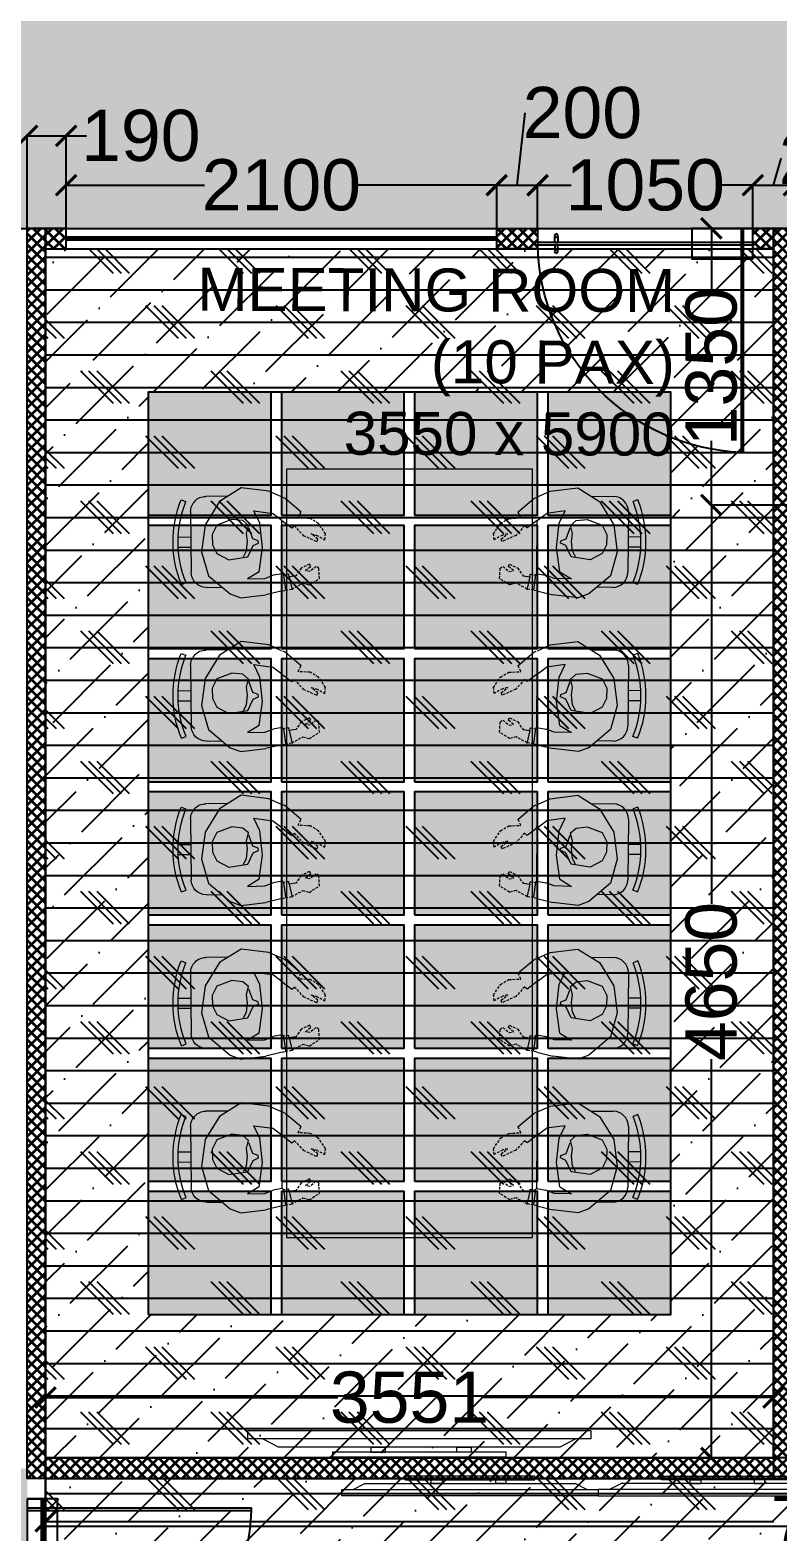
# Model space of a CAD drawing. Header units: millimetres. Extents: x 263321 to 4958806, y 33647 to 987811.
# Drawn here: x 2399825 to 2403474, y 460522 to 467851 of the extents above; entities that cross this region are included whole.
import ezdxf

# ---------------------------------------------------------------- set-up
doc = ezdxf.new("R2010")
doc.units = ezdxf.units.MM
doc.header["$PDMODE"] = 3
doc.linetypes.add('( Hidden )', pattern=[0.375, 0.25, -0.125])
for name, color, linetype, lineweight in [('A-DOOR-FULL', 40, 'Continuous', 18), ('A-FURN-HUMAN', 252, 'Continuous', 9), ('A-FURN-MODULAR-CHAIR', 5, 'Continuous', 5), ('A-FURN-MODULAR-TABLETOP', 250, 'Continuous', 13), ('A-FURN-TABLE-GROMMET', 7, 'Continuous', 9), ('A-GLASS PARTITION', 5, 'Continuous', 18), ('A-GYPSUM PARTITION', 250, 'Continuous', 35), ('TOA- AV', 7, 'Continuous', 9)]:
    doc.layers.add(name, color=color, linetype=linetype, lineweight=lineweight)
for name, color, linetype in [('CEILING TOA', 7, 'Continuous'), ('DOOR', 5, 'Continuous'), ('FLOORING TOA', 7, 'Continuous'), ('PARTITION DIM.', 250, 'Continuous'), ('PARTITION GYPSUM', 250, 'Continuous'), ('TEXT', 250, 'Continuous'), ('TOA-FC-MODULAR', 7, 'Continuous')]:
    doc.layers.add(name, color=color, linetype=linetype)
doc.styles.add('ARIAL', font='arial.ttf')
doc.styles.get("Standard").update_dxf_attribs({"font": 'arial.ttf'})
doc.styles.add('TEXT @ 150', font='arial.ttf', dxfattribs={"height": 225})
doc.dimstyles.new('DIM @ 150', dxfattribs={"dimtxt": 225, "dimasz": 100, "dimexe": 1, "dimexo": 0, "dimgap": 0.5, "dimtad": 0, "dimdec": 0, "dimzin": 0, "dimdsep": 46, "dimtxsty": 'TEXT @ 150', "dimblk": 'ARCHTICK', "dimcen": -2, "dimclrd": 8, "dimclre": 8, "dimclrt": 7, "dimadec": 0, "dimazin": 0, "dimtfac": 1, "dimtdec": 0, "dimtofl": 0, "dimtmove": 0, "dimatfit": 3, "dimldrblk": 'OPEN90', "dimfxl": 1, "dimtolj": 1, "dimtzin": 0, "dimlwd": -1, "dimlwe": -1, "dimarcsym": 0})
pattern_1 = [(0, (90021.14, 24146.98), (0, 158.75), []), (135, (90100.5, 24067.6), (-317.50014, -317.50014), [224.5065, -224.5065]), (135, (90140.2, 24067.6), (-317.50014, -317.50014), [224.5065, -224.5065]), (135, (90179.9, 24067.6), (-317.50014, -317.50014), [224.5065, -224.5065])]
pattern_2 = [(45, (13069.08, -8478.74), (84.189901, 308.696304), [396.875, -79.375, 0, -79.375])]
pattern_3 = [(45, (13069.08, -8478.743), (-26.94076836, 26.94076836), []), (135, (13069.08, -8478.743), (-26.94076836, -26.94076836), [])]

# ---------------------------------------------------------------- blocks, each defined once
blk = doc.blocks.new('Human Figure')
at = {"layer": 'A-FURN-HUMAN', "lineweight": 5}
for p, q in [((4611.71, 5776.63, 0), (4616.22, 5779.49)), ((4611.71, 5776.63, 0), (4616.22, 5779.49)), ((4616.22, 5779.49), (4621.49, 5780.21, 0)), ((4616.22, 5779.49), (4621.49, 5780.21, 0)), ((4621.49, 5780.21, 0), (4626.18, 5778.89, 0)), ((4621.49, 5780.21, 0), (4626.18, 5778.89, 0)), ((4626.18, 5778.89, 0), (4629.77, 5774.69, 0)), ((4626.18, 5778.89, 0), (4629.77, 5774.69, 0)), ((4609.08, 5772.43, 0), (4611.71, 5776.63, 0)), ((4609.08, 5772.43, 0), (4611.71, 5776.63, 0)), ((4609.78, 5766.99, 0), (4609.08, 5772.43, 0)), ((4609.78, 5766.99, 0), (4609.08, 5772.43, 0)), ((4629.77, 5774.69, 0), (4630.56, 5772.63, 0)), ((4629.77, 5774.69, 0), (4630.56, 5772.63, 0)), ((4630.56, 5772.63, 0), (4630.01, 5767.72, 0)), ((4630.56, 5772.63, 0), (4630.01, 5767.72, 0)), ((4616.02, 5768.83), (4613.59, 5769.99, 0)), ((4613.59, 5769.99, 0), (4614.12, 5766.32, 0)), ((4616.02, 5768.83), (4613.59, 5769.99, 0)), ((4613.59, 5769.99, 0), (4614.12, 5766.32, 0)), ((4626.86, 5771.32, 0), (4626.81, 5767.94)), ((4626.86, 5771.32, 0), (4626.81, 5767.94)), ((4610.91, 5764.54), (4609.78, 5766.99, 0)), ((4610.91, 5764.54), (4609.78, 5766.99, 0)), ((4615.48, 5764.54), (4614.12, 5766.32, 0)), ((4615.48, 5764.54), (4614.12, 5766.32, 0)), ((4620.77, 5768.32, 0), (4616.02, 5768.83)), ((4620.77, 5768.32, 0), (4616.02, 5768.83)), ((4625.5, 5769.01, 0), (4620.77, 5768.32, 0)), ((4625.5, 5769.01, 0), (4620.77, 5768.32, 0)), ((4625.89, 5764.54), (4626.19, 5766.32, 0)), ((4625.89, 5764.54), (4626.19, 5766.32, 0)), ((4626.81, 5767.94), (4626.19, 5766.32, 0)), ((4626.81, 5767.94), (4626.19, 5766.32, 0)), ((4629.26, 5764.54), (4630.01, 5767.72, 0)), ((4629.26, 5764.54), (4630.01, 5767.72, 0)), ((4613.88, 5760.76, 0), (4611.23, 5763.85, 0)), ((4613.88, 5760.76, 0), (4611.23, 5763.85, 0)), ((4615.48, 5764.54), (4616.97, 5762.59)), ((4615.48, 5764.54), (4616.97, 5762.59)), ((4626.5, 5763.17, 0), (4626.01, 5763.22, 0)), ((4626.5, 5763.17, 0), (4626.01, 5763.22, 0)), ((4626.32, 5761.85, 0), (4626.5, 5763.17, 0)), ((4626.32, 5761.85, 0), (4626.5, 5763.17, 0))]:
    blk.add_line(p, q, dxfattribs=at)
at = {"layer": 'A-FURN-HUMAN', "linetype": '( Hidden )', "lineweight": 5, "ltscale": 2}
for p, q in [((4611.23, 5763.85, 0), (4610.91, 5764.54, 0)), ((4611.23, 5763.85, 0), (4610.91, 5764.54, 0)), ((4626.01, 5763.22, 0), (4626.14, 5764.36, 0)), ((4626.01, 5763.22, 0), (4626.14, 5764.36, 0)), ((4629.12, 5763.93, 0), (4628.92, 5762.69, 0)), ((4629.12, 5763.93, 0), (4628.92, 5762.69, 0)), ((4629.26, 5764.54, 0), (4629.12, 5763.93, 0)), ((4629.26, 5764.54, 0), (4629.12, 5763.93, 0)), ((4615.02, 5761.34, 0), (4613.88, 5760.76, 0)), ((4615.02, 5761.34, 0), (4613.88, 5760.76, 0)), ((4615.16, 5758.98, 0), (4615.02, 5761.34, 0)), ((4615.16, 5758.98, 0), (4615.02, 5761.34, 0)), ((4616.97, 5762.59), (4616.53, 5762.09)), ((4616.97, 5762.59), (4616.53, 5762.09)), ((4616.53, 5762.09), (4618.44, 5760.37, 0)), ((4616.53, 5762.09), (4618.44, 5760.37, 0)), ((4618.44, 5760.37, 0), (4619.69, 5757.7, 0)), ((4618.44, 5760.37, 0), (4619.69, 5757.7, 0)), ((4624.06, 5759.18, 0), (4624.81, 5760.79, 0)), ((4624.06, 5759.18, 0), (4624.81, 5760.79, 0)), ((4624.81, 5760.79, 0), (4626.32, 5761.85, 0)), ((4624.81, 5760.79, 0), (4626.32, 5761.85, 0)), ((4628.92, 5762.69, 0), (4627.75, 5760.5, 0)), ((4628.92, 5762.69, 0), (4627.75, 5760.5, 0)), ((4627.75, 5760.5, 0), (4628.12, 5759.23, 0)), ((4627.75, 5760.5, 0), (4628.12, 5759.23, 0)), ((4616.12, 5757.36), (4615.16, 5758.98, 0)), ((4616.12, 5757.36), (4615.16, 5758.98, 0)), ((4619.17, 5757.51, 0), (4618.16, 5758.8, 0)), ((4618.16, 5758.8, 0), (4618.39, 5757.81, 0)), ((4619.17, 5757.51, 0), (4618.16, 5758.8, 0)), ((4618.16, 5758.8, 0), (4618.39, 5757.81, 0)), ((4618.39, 5757.81, 0), (4619.31, 5756.18, 0)), ((4618.39, 5757.81, 0), (4619.31, 5756.18, 0)), ((4619.69, 5757.7, 0), (4619.17, 5757.51, 0)), ((4619.69, 5757.7, 0), (4619.17, 5757.51, 0)), ((4624.51, 5758.96, 0), (4624.06, 5759.18, 0)), ((4624.51, 5758.96, 0), (4624.06, 5759.18, 0)), ((4624.5, 5757.93, 0), (4625.51, 5759.11, 0)), ((4624.5, 5757.93, 0), (4625.51, 5759.11, 0)), ((4624.87, 5757.37, 0), (4624.5, 5757.93, 0)), ((4624.87, 5757.37, 0), (4624.5, 5757.93, 0)), ((4625.32, 5759.95, 0), (4624.51, 5758.96, 0)), ((4625.32, 5759.95, 0), (4624.51, 5758.96, 0)), ((4625.51, 5759.11, 0), (4625.32, 5759.95, 0)), ((4625.51, 5759.11, 0), (4625.32, 5759.95, 0)), ((4628.12, 5759.23, 0), (4626.89, 5757.28, 0)), ((4628.12, 5759.23, 0), (4626.89, 5757.28, 0)), ((4618.19, 5756, 0), (4616.12, 5757.36)), ((4618.19, 5756, 0), (4616.12, 5757.36)), ((4619.31, 5756.18, 0), (4618.19, 5756, 0)), ((4619.31, 5756.18, 0), (4618.19, 5756, 0)), ((4626.89, 5757.28, 0), (4624.87, 5757.37, 0)), ((4626.89, 5757.28, 0), (4624.87, 5757.37, 0))]:
    blk.add_line(p, q, dxfattribs=at)
at = {"layer": 'A-FURN-HUMAN', "linetype": '( Hidden )', "lineweight": 5, "ltscale": 3}
for p, q in [((4625.9, 5764.39, 0), (4625.89, 5764.57, 0)), ((4625.9, 5764.39, 0), (4625.89, 5764.57, 0)), ((4626.14, 5764.36, 0), (4625.9, 5764.39, 0)), ((4626.14, 5764.36, 0), (4625.9, 5764.39, 0))]:
    blk.add_line(p, q, dxfattribs=at)
at = {"layer": 'A-FURN-HUMAN', "lineweight": 5, "elevation": 0}
for points in [[(4622.54, 5772.08), (4621.4, 5771.49), (4619.55, 5771.23), (4618.01, 5771.43), (4616.44, 5771.03), (4615.47, 5772.11), (4615.23, 5774.3), (4616.32, 5777.18), (4618.11, 5778.11), (4620.14, 5778.11), (4621.85, 5777.26), (4623.09, 5774.92), (4622.55, 5771.19), (4620.35, 5770.17), (4619.86, 5769.12), (4619.43, 5769.17), (4619.04, 5770.23), (4616.9, 5771)], [(4622.54, 5772.08), (4621.4, 5771.49), (4619.55, 5771.23), (4618.01, 5771.43), (4616.44, 5771.03), (4615.47, 5772.11), (4615.23, 5774.3), (4616.32, 5777.18), (4618.11, 5778.11), (4620.14, 5778.11), (4621.85, 5777.26), (4623.09, 5774.92), (4622.55, 5771.19), (4620.35, 5770.17), (4619.86, 5769.12), (4619.43, 5769.17), (4619.04, 5770.23), (4616.9, 5771)], [(4625.5, 5769.01), (4626.86, 5771.32)], [(4625.5, 5769.01), (4626.86, 5771.32)], [(4626.09, 5764.27), (4629.04, 5763.91)], [(4626.09, 5764.27), (4629.04, 5763.91)], [(4626.5, 5763.17), (4629.02, 5762.63)], [(4626.5, 5763.17), (4629.02, 5762.63)]]:
    blk.add_lwpolyline(points, dxfattribs=at)
at = {"layer": 'A-FURN-MODULAR-CHAIR', "color": 18, "lineweight": 15, "true_color": 0x000000}
for p, q in [((4613.64, 5782.3, 0), (4625.48, 5782.3, 0)), ((4610.68, 5774.98, 0), (4610.68, 5779.34, 0)), ((4628.44, 5779.34, 0), (4628.44, 5776.24, 0))]:
    blk.add_line(p, q, dxfattribs=at)
at = {"layer": 'A-FURN-MODULAR-CHAIR', "lineweight": 15}
for p, q in [((4613.64, 5782.3, 0), (4625.48, 5782.3, 0)), ((4610.68, 5774.98, 0), (4610.68, 5779.34, 0)), ((4628.44, 5779.34, 0), (4628.44, 5776.24, 0))]:
    blk.add_line(p, q, dxfattribs=at)
at = {"layer": 'A-FURN-MODULAR-CHAIR', "color": 18, "lineweight": 15, "true_color": 0x000000, "elevation": 0}
for points in [[(4611.29, 5784.13), (4611.67, 5783.22)], [(4618.58, 5784.79), (4618.58, 5782.3)], [(4620.56, 5784.79), (4620.56, 5782.3)], [(4627.86, 5784.22), (4627.49, 5783.3)]]:
    blk.add_lwpolyline(points, dxfattribs=at)
at = {"layer": 'A-FURN-MODULAR-CHAIR', "lineweight": 15, "elevation": 0}
for points in [[(4611.29, 5784.13), (4611.67, 5783.22)], [(4618.58, 5784.79), (4618.58, 5782.3)], [(4620.56, 5784.79), (4620.56, 5782.3)], [(4627.86, 5784.22), (4627.49, 5783.3)]]:
    blk.add_lwpolyline(points, dxfattribs=at)
at = {"layer": 'A-FURN-MODULAR-CHAIR', "color": 18, "lineweight": 15, "true_color": 0x000000, "elevation": 0}
blk.add_lwpolyline([(4625.89, 5764.57, -0.034638), (4625.48, 5764.54), (4615.48, 5764.54)], format="xyb", dxfattribs=at)
at = {"layer": 'A-FURN-MODULAR-CHAIR', "lineweight": 15, "elevation": 0}
blk.add_lwpolyline([(4625.89, 5764.57, -0.034638), (4625.48, 5764.54), (4615.48, 5764.54)], format="xyb", dxfattribs=at)
at = {"layer": 'A-FURN-MODULAR-CHAIR', "color": 18, "lineweight": 15, "true_color": 0x000000}
for centre, radius, start, end in [((4619.68, 5763.49, 0), 22.29, 68.458, 112.0994), ((4619.68, 5763.49, 0), 21.3, 68.4839, 112.0994), ((4613.64, 5779.34, 0), 2.96, 90.0001, 180.0001), ((4625.48, 5779.34, 0), 2.96, 0.0001, 90.0001)]:
    blk.add_arc(centre, radius, start, end, dxfattribs=at)
at = {"layer": 'A-FURN-MODULAR-CHAIR', "lineweight": 15}
for centre, radius, start, end in [((4619.68, 5763.49, 0), 22.29, 68.458, 112.0994), ((4619.68, 5763.49, 0), 21.3, 68.4839, 112.0994), ((4613.64, 5779.34, 0), 2.96, 90.0001, 180.0001), ((4625.48, 5779.34, 0), 2.96, 0.0001, 90.0001)]:
    blk.add_arc(centre, radius, start, end, dxfattribs=at)
blk = doc.blocks.new('_ArchTick')
at = {"color": 0, "linetype": 'ByBlock', "const_width": 0.15}
blk.add_lwpolyline([(-0.5, -0.5), (0.5, 0.5)], dxfattribs=at)
blk = doc.blocks.new('*D447')
at = {"layer": 'Defpoints', "color": 0, "transparency": 16777216}
for p in [(2399901.2, 460783.1), (2407751.6, 460783.1), (2407751.6, 460573.5)]:
    blk.add_point(p, dxfattribs=at)
at = {"layer": 'PARTITION DIM.', "color": 8, "transparency": 16777216}
for p, q in [((2399901.2, 460783.1), (2399901.2, 460572.5)), ((2407751.6, 460783.1), (2407751.6, 460572.5)), ((2399901.2, 460573.5), (2403454.1, 460573.5)), ((2407751.6, 460573.5), (2404198.7, 460573.5))]:
    blk.add_line(p, q, dxfattribs=at)
at = {"layer": 'PARTITION DIM.', "color": 8, "transparency": 16777216, "xscale": 100, "yscale": 100, "zscale": 100, "rotation": 180}
blk.add_blockref('_ArchTick', (2399901.2, 460573.5), dxfattribs=at)
at = {"layer": 'PARTITION DIM.', "color": 8, "transparency": 16777216, "xscale": 100, "yscale": 100, "zscale": 100}
blk.add_blockref('_ArchTick', (2407751.6, 460573.5), dxfattribs=at)
at = {"layer": 'PARTITION DIM.', "color": 7, "transparency": 16777216, "insert": (2403826.4, 460573.5), "char_height": 250, "attachment_point": 5}
blk.add_mtext('\\A1;7850', dxfattribs=at)
blk = doc.blocks.new('_Open90')
at = {"color": 0, "linetype": 'ByBlock'}
for p, q in [((0, 0), (-1, 0)), ((-0.5, 0.5), (0, 0)), ((0, 0), (-0.5, -0.5))]:
    blk.add_line(p, q, dxfattribs=at)
blk = doc.blocks.new('*D469')
at = {"layer": 'Defpoints', "color": 0, "transparency": 16777216}
for p in [(2400001.2, 467335.1), (2399811.1, 466883.1), (2400001.2, 466883.1)]:
    blk.add_point(p, dxfattribs=at)
at = {"layer": 'PARTITION DIM.', "color": 8, "transparency": 16777216}
for p, q in [((2399811.1, 466883.1), (2399811.1, 467336.1)), ((2399811.1, 467335.1), (2400001.2, 467335.1)), ((2400001.2, 466883.1), (2400001.2, 467336.1)), ((2400001.2, 467335.1), (2400101.2, 467335.1))]:
    blk.add_line(p, q, dxfattribs=at)
at = {"layer": 'PARTITION DIM.', "color": 8, "transparency": 16777216, "xscale": 100, "yscale": 100, "zscale": 100, "rotation": 180}
blk.add_blockref('_ArchTick', (2399811.1, 467335.1), dxfattribs=at)
at = {"layer": 'PARTITION DIM.', "color": 8, "transparency": 16777216, "xscale": 100, "yscale": 100, "zscale": 100}
blk.add_blockref('_ArchTick', (2400001.2, 467335.1), dxfattribs=at)
at = {"layer": 'PARTITION DIM.', "color": 7, "transparency": 16777216, "insert": (2400365.7, 467335.1), "char_height": 250, "attachment_point": 5}
blk.add_mtext('\\A1;190', dxfattribs=at)
blk = doc.blocks.new('*D470')
at = {"layer": 'Defpoints', "color": 0, "transparency": 16777216}
for p in [(2402101.7, 467093.8), (2400001.2, 466883.1), (2402101.7, 466883.1)]:
    blk.add_point(p, dxfattribs=at)
at = {"layer": 'PARTITION DIM.', "color": 8, "transparency": 16777216}
for p, q in [((2400001.2, 466883.1), (2400001.2, 467094.8)), ((2400001.2, 467093.8), (2400675.9, 467093.8)), ((2402101.7, 467093.8), (2401426.9, 467093.8)), ((2402101.7, 466883.1), (2402101.7, 467094.8))]:
    blk.add_line(p, q, dxfattribs=at)
at = {"layer": 'PARTITION DIM.', "color": 8, "transparency": 16777216, "xscale": 100, "yscale": 100, "zscale": 100, "rotation": 180}
blk.add_blockref('_ArchTick', (2400001.2, 467093.8), dxfattribs=at)
at = {"layer": 'PARTITION DIM.', "color": 8, "transparency": 16777216, "xscale": 100, "yscale": 100, "zscale": 100}
blk.add_blockref('_ArchTick', (2402101.7, 467093.8), dxfattribs=at)
at = {"layer": 'PARTITION DIM.', "color": 7, "transparency": 16777216, "insert": (2401051.4, 467093.8), "char_height": 250, "attachment_point": 5}
blk.add_mtext('\\A1;2100', dxfattribs=at)
blk = doc.blocks.new('*D471')
at = {"layer": 'Defpoints', "color": 0, "transparency": 16777216}
for p in [(2402301.7, 467093.8), (2402101.7, 466883.1), (2402301.7, 466883.1)]:
    blk.add_point(p, dxfattribs=at)
at = {"layer": 'PARTITION DIM.', "color": 8, "transparency": 16777216}
for p, q in [((2402201.7, 467093.8), (2402240.5, 467446.5)), ((2402240.5, 467446.5), (2402241.5, 467446.5)), ((2402101.7, 466883.1), (2402101.7, 467094.8)), ((2402101.7, 467093.8), (2402301.7, 467093.8)), ((2402301.7, 466883.1), (2402301.7, 467094.8))]:
    blk.add_line(p, q, dxfattribs=at)
at = {"layer": 'PARTITION DIM.', "color": 8, "transparency": 16777216, "xscale": 100, "yscale": 100, "zscale": 100, "rotation": 180}
blk.add_blockref('_ArchTick', (2402101.7, 467093.8), dxfattribs=at)
at = {"layer": 'PARTITION DIM.', "color": 8, "transparency": 16777216, "xscale": 100, "yscale": 100, "zscale": 100}
blk.add_blockref('_ArchTick', (2402301.7, 467093.8), dxfattribs=at)
at = {"layer": 'PARTITION DIM.', "color": 7, "transparency": 16777216, "insert": (2402519.9, 467446.5), "char_height": 250, "attachment_point": 5}
blk.add_mtext('\\A1;200', dxfattribs=at)
blk = doc.blocks.new('*D472')
at = {"layer": 'Defpoints', "color": 0, "transparency": 16777216}
for p in [(2403351.7, 467093.8), (2402301.7, 466883.1), (2403351.7, 466883.1)]:
    blk.add_point(p, dxfattribs=at)
at = {"layer": 'PARTITION DIM.', "color": 8, "transparency": 16777216}
for p, q in [((2402301.7, 466883.1), (2402301.7, 467094.8)), ((2402301.7, 467093.8), (2402465.1, 467093.8)), ((2403351.7, 467093.8), (2403188.3, 467093.8)), ((2403351.7, 466883.1), (2403351.7, 467094.8))]:
    blk.add_line(p, q, dxfattribs=at)
at = {"layer": 'PARTITION DIM.', "color": 8, "transparency": 16777216, "xscale": 100, "yscale": 100, "zscale": 100, "rotation": 180}
blk.add_blockref('_ArchTick', (2402301.7, 467093.8), dxfattribs=at)
at = {"layer": 'PARTITION DIM.', "color": 8, "transparency": 16777216, "xscale": 100, "yscale": 100, "zscale": 100}
blk.add_blockref('_ArchTick', (2403351.7, 467093.8), dxfattribs=at)
at = {"layer": 'PARTITION DIM.', "color": 7, "transparency": 16777216, "insert": (2402826.7, 467093.8), "char_height": 250, "attachment_point": 5}
blk.add_mtext('\\A1;1050', dxfattribs=at)
blk = doc.blocks.new('*D473')
at = {"layer": 'Defpoints', "color": 0, "transparency": 16777216}
for p in [(2403551.7, 467093.8), (2403351.7, 466883.1), (2403551.7, 466883.1)]:
    blk.add_point(p, dxfattribs=at)
at = {"layer": 'PARTITION DIM.', "color": 8, "transparency": 16777216}
for p, q in [((2403451.7, 467093.8), (2403490.5, 467223.2)), ((2403490.5, 467223.2), (2403491.5, 467223.2)), ((2403351.7, 466883.1), (2403351.7, 467094.8)), ((2403351.7, 467093.8), (2403551.7, 467093.8)), ((2403551.7, 466883.1), (2403551.7, 467094.8))]:
    blk.add_line(p, q, dxfattribs=at)
at = {"layer": 'PARTITION DIM.', "color": 8, "transparency": 16777216, "xscale": 100, "yscale": 100, "zscale": 100, "rotation": 180}
blk.add_blockref('_ArchTick', (2403351.7, 467093.8), dxfattribs=at)
at = {"layer": 'PARTITION DIM.', "color": 8, "transparency": 16777216, "xscale": 100, "yscale": 100, "zscale": 100}
blk.add_blockref('_ArchTick', (2403551.7, 467093.8), dxfattribs=at)
at = {"layer": 'PARTITION DIM.', "color": 7, "transparency": 16777216, "insert": (2403769.9, 467223.2), "char_height": 250, "attachment_point": 5}
blk.add_mtext('\\A1;200', dxfattribs=at)
blk = doc.blocks.new('*D474')
at = {"layer": 'Defpoints', "color": 0, "transparency": 16777216}
for p in [(2403551.7, 466883.1), (2403149.2, 465533.1), (2403651.7, 465533.1)]:
    blk.add_point(p, dxfattribs=at)
at = {"layer": 'PARTITION DIM.', "color": 8, "transparency": 16777216}
for p, q in [((2403551.7, 466883.1), (2403148.2, 466883.1)), ((2403149.2, 466883.1), (2403149.2, 466569.7)), ((2403149.2, 465533.1), (2403149.2, 465846.5)), ((2403651.7, 465533.1), (2403148.2, 465533.1))]:
    blk.add_line(p, q, dxfattribs=at)
at = {"layer": 'PARTITION DIM.', "color": 8, "transparency": 16777216, "xscale": 100, "yscale": 100, "zscale": 100}
for p, rotation in [((2403149.2, 466883.1), 90), ((2403149.2, 465533.1), 270)]:
    blk.add_blockref('_ArchTick', p, dxfattribs=dict(at, rotation=rotation))
at = {"layer": 'PARTITION DIM.', "color": 7, "transparency": 16777216, "insert": (2403149.2, 466208.1), "char_height": 250, "attachment_point": 5, "rotation": 90}
blk.add_mtext('\\A1;1350', dxfattribs=at)
blk = doc.blocks.new('*D475')
at = {"layer": 'Defpoints', "color": 0, "transparency": 16777216}
for p in [(2403451.7, 461178.1), (2399901.1, 460883.1), (2403451.7, 460883.1)]:
    blk.add_point(p, dxfattribs=at)
at = {"layer": 'PARTITION DIM.', "color": 8, "transparency": 16777216}
for p, q in [((2399901.1, 460883.1), (2399901.1, 461179.1)), ((2399901.1, 461178.1), (2401326.8, 461178.1)), ((2403451.7, 461178.1), (2402026, 461178.1)), ((2403451.7, 460883.1), (2403451.7, 461179.1))]:
    blk.add_line(p, q, dxfattribs=at)
at = {"layer": 'PARTITION DIM.', "color": 8, "transparency": 16777216, "xscale": 100, "yscale": 100, "zscale": 100, "rotation": 180}
blk.add_blockref('_ArchTick', (2399901.1, 461178.1), dxfattribs=at)
at = {"layer": 'PARTITION DIM.', "color": 8, "transparency": 16777216, "xscale": 100, "yscale": 100, "zscale": 100}
blk.add_blockref('_ArchTick', (2403451.7, 461178.1), dxfattribs=at)
at = {"layer": 'PARTITION DIM.', "color": 7, "transparency": 16777216, "insert": (2401676.4, 461178.1), "char_height": 250, "attachment_point": 5}
blk.add_mtext('\\A1;3551', dxfattribs=at)
blk = doc.blocks.new('*D476')
at = {"layer": 'Defpoints', "color": 0, "transparency": 16777216}
for p in [(2403451.7, 465533.1), (2403149.2, 460883.1), (2403451.7, 460883.1)]:
    blk.add_point(p, dxfattribs=at)
at = {"layer": 'PARTITION DIM.', "color": 8, "transparency": 16777216}
for p, q in [((2403451.7, 465533.1), (2403148.2, 465533.1)), ((2403149.2, 465533.1), (2403149.2, 463586.5)), ((2403149.2, 460883.1), (2403149.2, 462829.7)), ((2403451.7, 460883.1), (2403148.2, 460883.1))]:
    blk.add_line(p, q, dxfattribs=at)
at = {"layer": 'PARTITION DIM.', "color": 8, "transparency": 16777216, "xscale": 100, "yscale": 100, "zscale": 100}
for p, rotation in [((2403149.2, 465533.1), 90), ((2403149.2, 460883.1), 270)]:
    blk.add_blockref('_ArchTick', p, dxfattribs=dict(at, rotation=rotation))
at = {"layer": 'PARTITION DIM.', "color": 7, "transparency": 16777216, "insert": (2403149.2, 463208.1), "char_height": 250, "attachment_point": 5, "rotation": 90}
blk.add_mtext('\\A1;4650', dxfattribs=at)
blk = doc.blocks.new('door-3f-01')
at = {"layer": 'A-GLASS PARTITION', "color": 5}
blk.add_line((-36, 0), (-36, 4), dxfattribs=at)
at = {"layer": 'DOOR', "elevation": 0}
blk.add_lwpolyline([(-1.95, 37.5), (-1.55, 37.5), (-1.55, 0), (-1.95, 0)], close=True, dxfattribs=at)
at = {"layer": 'DOOR', "color": 252, "true_color": 0x939598}
blk.add_lwpolyline([(0, 0), (-10.2, 0), (-10.2, 5.08), (0, 5.08), (0, 0)], dxfattribs=at)
at = {"layer": 'DOOR'}
blk.add_lwpolyline([(-36, 2.34), (-36, 2.74), (0, 2.74), (0, 2.34)], close=True, dxfattribs=at)
for points in [[(-32.64, 3.74), (-32.64, 2.74), (-33.14, 2.74), (-33.14, 3.74)], [(-32.64, 1.34), (-32.64, 2.34), (-33.14, 2.34), (-33.14, 1.34)]]:
    blk.add_lwpolyline(points, dxfattribs=at)
for centre in [(-32.89, 3.86), (-32.89, 1.22)]:
    blk.add_circle(centre, 0.278, dxfattribs=at)
at = {"layer": 'DOOR', "color": 252, "true_color": 0x939598}
blk.add_arc((-0.52, 2.04, 0), 35.48, 92.2973, 178.8766, dxfattribs=at)
blk = doc.blocks.new('A$C60412B90')
at = {"layer": 'TOA- AV', "color": 6}
for p, q in [((-37.2, 55.5), (29.9, 91)), ((1280.2, 55.5), (1213.1, 91)), ((-100, 55.5), (1343, 55.5))]:
    blk.add_line(p, q, dxfattribs=at)
at = {"layer": 'TOA- AV', "color": 30, "true_color": 0xf8991e}
blk.add_line((256.5, 111), (986.5, 111), dxfattribs=at)
for points in [[(986.5, 111), (986.5, 131), (256.5, 131), (256.5, 111)], [(403.4, 91), (464.2, 91)], [(825.1, 91), (764.2, 91)]]:
    blk.add_lwpolyline(points, dxfattribs=at)
at = {"layer": 'TOA- AV', "color": 6}
for points in [[(29.9, 91), (1213.1, 91)], [(1343, 55.5), (1343, 20), (-100, 20), (-100, 55.5)]]:
    blk.add_lwpolyline(points, dxfattribs=at)
at = {"layer": 'TOA- AV', "color": 30, "true_color": 0xf8991e}
for points in [[(403.4, 111), (464.2, 111), (464.2, 91), (403.4, 91)], [(825.1, 111), (764.2, 111), (764.2, 91), (825.1, 91)]]:
    blk.add_lwpolyline(points, close=True, dxfattribs=at)

msp = doc.modelspace()

# ---------------------------------------------------------------- hatches: boundary and pattern name
at = {"layer": 'A-GYPSUM PARTITION', "true_color": 0x636466}
h = msp.add_hatch(dxfattribs=at)
h.set_pattern_fill('ANSI37', color=251, scale=12)
h.set_pattern_definition(pattern_3)
h.paths.add_polyline_path([(2399811.1, 466883.1), (2399901.1, 466883.1), (2399901.1, 460783.1), (2399811.1, 460783.1)])
h = msp.add_hatch(dxfattribs=at)
h.set_pattern_fill('ANSI37', color=251, scale=12)
h.set_pattern_definition(pattern_3)
h.paths.add_polyline_path([(2403451.7, 460883.1), (2403451.7, 460783.1), (2399901.1, 460783.1), (2399901.1, 460883.1)])
edge = h.paths.add_edge_path()
edge.add_line((2403551.7, 466883.1), (2403551.7, 460883.1))
edge.add_line((2403551.7, 460883.1), (2403451.7, 460883.1))
edge.add_line((2403451.7, 460883.1), (2403451.7, 466883.1))
h = msp.add_hatch(dxfattribs=at)
h.set_pattern_fill('ANSI37', color=251, scale=12)
h.set_pattern_definition(pattern_3)
h.paths.add_polyline_path([(2399901.2, 466783.1), (2400001.2, 466783.1), (2400001.2, 466883.1), (2399901.2, 466883.1)])
h.paths.add_polyline_path([(2403451.7, 466883.1), (2403451.7, 466783.1), (2403351.7, 466783.1), (2403351.7, 466883.1)])
h = msp.add_hatch(dxfattribs=at)
h.set_pattern_fill('ANSI37', color=251, scale=12)
h.set_pattern_definition(pattern_3)
h.paths.add_polyline_path([(2402301.7, 466883.1), (2402301.7, 466783.1), (2402101.7, 466783.1), (2402101.7, 466883.1)])
h = msp.add_hatch(dxfattribs=at)
h.set_pattern_fill('ANSI37', color=251, scale=12)
h.set_pattern_definition(pattern_3)
h.paths.add_polyline_path([(2403451.7, 460883.1), (2403451.7, 460783.1), (2406751.6, 460783.1), (2406751.6, 460883.1)])
at = {"layer": 'CEILING TOA', "true_color": 0x939598}
h = msp.add_hatch(dxfattribs=at)
h.set_pattern_fill('ANSI36', color=252, scale=50)
h.set_pattern_definition(pattern_2)
h.paths.add_polyline_path([(2400401.2, 461583.1), (2402951.2, 461583.1), (2402951.2, 466083.1), (2400401.2, 466083.1)], flags=16)
h.paths.add_polyline_path([(2399901.2, 466783.1), (2403451.7, 466783.1), (2403451.7, 460883.1), (2399901.2, 460883.1)])
h = msp.add_hatch(dxfattribs=at)
h.set_pattern_fill('DOTS', color=252, scale=20)
h.set_pattern_definition([(0, (13069.078, -8478.743), (15.875, 31.75), [0, -31.75])])
h.paths.add_polyline_path([(2402351.2, 461583.1), (2402951.2, 461583.1), (2402951.2, 462183.1), (2402351.2, 462183.1)])
h.paths.add_polyline_path([(2401701.2, 461583.1), (2402301.2, 461583.1), (2402301.2, 462183.1), (2401701.2, 462183.1)])
h.paths.add_polyline_path([(2400401.2, 461583.1), (2401001.2, 461583.1), (2401001.2, 462183.1), (2400401.2, 462183.1)])
h.paths.add_polyline_path([(2401051.2, 461583.1), (2401651.2, 461583.1), (2401651.2, 462183.1), (2401051.2, 462183.1)])
h.paths.add_polyline_path([(2402351.2, 462233.1), (2402951.2, 462233.1), (2402951.2, 462833.1), (2402351.2, 462833.1)])
h.paths.add_polyline_path([(2401701.2, 462233.1), (2402301.2, 462233.1), (2402301.2, 462833.1), (2401701.2, 462833.1)])
h.paths.add_polyline_path([(2400401.2, 462233.1), (2401001.2, 462233.1), (2401001.2, 462833.1), (2400401.2, 462833.1)])
h.paths.add_polyline_path([(2401051.2, 462233.1), (2401651.2, 462233.1), (2401651.2, 462833.1), (2401051.2, 462833.1)])
h.paths.add_polyline_path([(2402351.2, 462883.1), (2402951.2, 462883.1), (2402951.2, 463483.1), (2402351.2, 463483.1)])
h.paths.add_polyline_path([(2401701.2, 462883.1), (2402301.2, 462883.1), (2402301.2, 463483.1), (2401701.2, 463483.1)])
h.paths.add_polyline_path([(2400401.2, 462883.1), (2401001.2, 462883.1), (2401001.2, 463483.1), (2400401.2, 463483.1)])
h.paths.add_polyline_path([(2401051.2, 462883.1), (2401651.2, 462883.1), (2401651.2, 463483.1), (2401051.2, 463483.1)])
h.paths.add_polyline_path([(2402351.2, 463533.1), (2402951.2, 463533.1), (2402951.2, 464133.1), (2402351.2, 464133.1)])
h.paths.add_polyline_path([(2402351.2, 464183.1), (2402951.2, 464183.1), (2402951.2, 464783.1), (2402351.2, 464783.1)])
h.paths.add_polyline_path([(2402351.2, 464833.1), (2402951.2, 464833.1), (2402951.2, 465433.1), (2402351.2, 465433.1)])
h.paths.add_polyline_path([(2402351.2, 465483.1), (2402951.2, 465483.1), (2402951.2, 466083.1), (2402351.2, 466083.1)])
h.paths.add_polyline_path([(2401701.2, 463533.1), (2402301.2, 463533.1), (2402301.2, 464133.1), (2401701.2, 464133.1)])
h.paths.add_polyline_path([(2400401.2, 463533.1), (2401001.2, 463533.1), (2401001.2, 464133.1), (2400401.2, 464133.1)])
h.paths.add_polyline_path([(2401051.2, 463533.1), (2401651.2, 463533.1), (2401651.2, 464133.1), (2401051.2, 464133.1)])
h.paths.add_polyline_path([(2401701.2, 464183.1), (2402301.2, 464183.1), (2402301.2, 464783.1), (2401701.2, 464783.1)])
h.paths.add_polyline_path([(2401701.2, 464833.1), (2402301.2, 464833.1), (2402301.2, 465433.1), (2401701.2, 465433.1)])
h.paths.add_polyline_path([(2401701.2, 465483.1), (2402301.2, 465483.1), (2402301.2, 466083.1), (2401701.2, 466083.1)])
h.paths.add_polyline_path([(2400401.2, 464183.1), (2401001.2, 464183.1), (2401001.2, 464783.1), (2400401.2, 464783.1)])
h.paths.add_polyline_path([(2401051.2, 464183.1), (2401651.2, 464183.1), (2401651.2, 464783.1), (2401051.2, 464783.1)])
h.paths.add_polyline_path([(2400401.2, 464833.1), (2401001.2, 464833.1), (2401001.2, 465433.1), (2400401.2, 465433.1)])
h.paths.add_polyline_path([(2401051.2, 464833.1), (2401651.2, 464833.1), (2401651.2, 465433.1), (2401051.2, 465433.1)])
h.paths.add_polyline_path([(2400401.2, 465483.1), (2401001.2, 465483.1), (2401001.2, 466083.1), (2400401.2, 466083.1)])
h.paths.add_polyline_path([(2401051.2, 465483.1), (2401651.2, 465483.1), (2401651.2, 466083.1), (2401051.2, 466083.1)])
h = msp.add_hatch(dxfattribs=at)
h.set_pattern_fill('ANSI36', color=252, scale=50)
h.set_pattern_definition(pattern_2)
h.paths.add_polyline_path([(2406751.6, 460127.1), (2400751.2, 460127.1), (2400751.2, 455927.1), (2406751.6, 455927.1)], flags=16)
h.paths.add_polyline_path([(2399901.2, 455327.8), (2407751.6, 454601.5), (2407751, 460783.1), (2399901.2, 460783.1)])
at = {"layer": 'FLOORING TOA', "true_color": 0xc7c8ca}
h = msp.add_hatch(dxfattribs=at)
h.set_pattern_fill('EARTH', color=9, scale=120)
edge = h.paths.add_edge_path()
edge.add_line((2399150.3, 470683.1), (2406751.6, 470683.1))
edge.add_line((2406751.6, 470683.1), (2406751.6, 489283.1))
edge.add_line((2406751.6, 489283.1), (2406777, 491421.9))
edge.add_line((2406777, 491421.9), (2410711.6, 491383.1))
edge.add_line((2410711.6, 491383.1), (2410711.6, 490662.8))
edge.add_line((2410711.6, 490662.8), (2412251.6, 490662.8))
edge.add_line((2412251.6, 490662.8), (2412251.6, 491383.1))
edge.add_line((2412251.6, 491383.1), (2413501.6, 491383.1))
edge.add_line((2413501.6, 491383.1), (2413501.6, 490641.9))
edge.add_line((2413501.6, 490641.9), (2414541.6, 490641.9))
edge.add_line((2414541.6, 490641.9), (2414541.6, 491383.1))
edge.add_line((2414541.6, 491383.1), (2419059.8, 491383.1))
edge.add_line((2419059.8, 491383.1), (2419290.9, 492883.1))
edge.add_line((2419290.9, 492883.1), (2413191.6, 492883.1))
edge.add_line((2413191.6, 492883.1), (2413191.6, 495458.2))
edge.add_line((2413191.6, 495458.2), (2416206.2, 495458.2))
edge.add_line((2416206.2, 495458.2), (2416206.2, 496558.2))
edge.add_line((2416206.2, 496558.2), (2413191.6, 496558.2))
edge.add_line((2413191.6, 496558.2), (2413191.6, 498963.1))
edge.add_line((2413191.6, 498963.1), (2411651.6, 498963.1))
edge.add_line((2411651.6, 498963.1), (2411651.6, 492883.1))
edge.add_line((2411651.6, 492883.1), (2404451.6, 492883.1))
edge.add_line((2404451.6, 492883.1), (2404452.6, 502283.1))
edge.add_line((2404452.6, 502283.1), (2402951.6, 502283.1))
edge.add_line((2402951.6, 502283.1), (2402951.4, 497183.5))
edge.add_line((2402951.4, 497183.5), (2402951.6, 497133.1))
edge.add_line((2402951.6, 497133.1), (2399951.6, 497133.1))
edge.add_line((2399951.6, 497133.1), (2399951.6, 505326.9))
edge.add_arc((2397396.4, -38564.5), 543897.4, 89.730828, 95.307778)
edge.add_line((2347082.8, 503000.8), (2347082.9, 472483.1))
edge.add_line((2347082.9, 472483.1), (2343851.6, 472483.1))
edge.add_line((2343851.6, 472483.1), (2343851.6, 458383.2))
edge.add_line((2343851.6, 458383.2), (2354252.4, 458383.2))
edge.add_line((2354252.4, 458383.2), (2354252.7, 455753.4))
edge.add_arc((2374151.3, 141679.3), 314703.8, 88.069715, 93.625218, ccw=False)
edge.add_line((2384751.6, 456204.5), (2384751.6, 459200.3))
edge.add_line((2384751.6, 459200.3), (2394751.8, 459200.3))
edge.add_line((2394751.8, 459200.3), (2394749.6, 457484.3))
edge.add_line((2394749.6, 457484.3), (2395751.6, 457483.1))
edge.add_line((2395751.6, 457483.1), (2395751.6, 458383.1))
edge.add_line((2395751.6, 458383.1), (2396651.6, 458383.1))
edge.add_line((2396651.6, 458383.1), (2396651.6, 459197.4))
edge.add_line((2396651.6, 459197.4), (2399811.2, 459198))
edge.add_line((2399811.2, 459198), (2399811.2, 460833.1))
edge.add_line((2399811.2, 460833.1), (2398551.6, 460833.1))
edge.add_line((2398551.6, 460833.1), (2398551.6, 466883.1))
edge.add_line((2398551.6, 466883.1), (2403551.7, 466883.1))
edge.add_line((2403551.7, 466883.1), (2403551.7, 465533.1))
edge.add_line((2403551.7, 465533.1), (2407851.7, 465533.1))
edge.add_line((2407851.7, 465533.1), (2407851.7, 460783.1))
edge.add_line((2407851.7, 460783.1), (2409491.6, 460783.1))
edge.add_line((2409491.6, 460783.1), (2409496.3, 466883.1))
edge.add_line((2409496.3, 466883.1), (2415285.8, 466883.1))
edge.add_line((2415285.8, 466883.1), (2415516.9, 468383.1))
edge.add_line((2415516.9, 468383.1), (2399151.6, 468383.1))
edge.add_arc((2399151.6, 468983.1), 600, 180.00022, 269.99765, ccw=False)
edge.add_line((2398551.6, 468983.1), (2398551.6, 470083.1))
edge.add_arc((2399151.6, 470083.1), 600, 90.12503, 179.99987, ccw=False)
edge = h.paths.add_edge_path(flags=16)
edge.add_line((2350804.3, 495933.1), (2349254.3, 495933.1))
edge.add_arc((2349254.3, 495533.1), 400, 90.00028, 179.78887)
edge.add_line((2348854.3, 495534.5), (2348854.3, 492844.4))
edge.add_line((2348854.3, 492844.4), (2350804.3, 492844.4))
edge.add_line((2350804.3, 492844.4), (2350804.3, 495933.1))
h.paths.add_polyline_path([(2380451.6, 495933.1), (2394411.6, 495933.1), (2394411.6, 489283.1), (2388129.7, 489289.9), (2388129.7, 487283.1), (2379984.7, 487283), (2379984.7, 489283.1), (2380551.6, 489283.1)], flags=16)
edge = h.paths.add_edge_path(flags=16)
edge.add_line((2404951.6, 487283.1), (2348951.6, 487283.1))
edge.add_arc((2348951.6, 486983.1), 300, 90, 179.99701)
edge.add_line((2348651.6, 486983.1), (2348650.9, 472483.1))
edge.add_line((2348650.9, 472483.1), (2404951.6, 472483.1))
edge.add_line((2404951.6, 472483.1), (2404951.6, 487283.1))
h.paths.add_polyline_path([(2396751.6, 460833.1), (2396751.6, 464283.1)], flags=16)
at = {"layer": 'FLOORING TOA'}
h = msp.add_hatch(dxfattribs=at)
h.set_pattern_fill('CORK', color=181, scale=50)
h.set_pattern_definition(pattern_1)
h.paths.add_polyline_path([(2399901.2, 466783.1), (2403451.7, 466783.1), (2403451.7, 460883.1), (2399901.2, 460883.1)])
at = {"layer": 'FLOORING TOA', "true_color": 0xf1eb1f}
h = msp.add_hatch(dxfattribs=at)
h.set_pattern_fill('CORK', color=2, scale=50)
h.set_pattern_definition(pattern_1)
h.paths.add_polyline_path([(2399901.2, 460783.1), (2407751.6, 460783.1), (2407751.6, 454584.2), (2399901.2, 455327.8)])

# ---------------------------------------------------------------- linework, layer by layer
at = {"layer": 'A-FURN-TABLE-GROMMET', "elevation": 0}
msp.add_lwpolyline([(2401076.4, 461958.1), (2402276.4, 461958.1), (2402276.4, 465708.1), (2401076.4, 465708.1)], close=True, dxfattribs=at)
at = {"layer": 'A-GLASS PARTITION', "linetype": 'ByBlock', "ltscale": 5}
for p, q in [((2402101.7, 466883.1), (2400001.2, 466883)), ((2402101.7, 466783.1), (2400001.2, 466783))]:
    msp.add_line(p, q, dxfattribs=at)
at = {"layer": 'A-GLASS PARTITION', "linetype": 'ByBlock', "ltscale": 5, "const_width": 25, "elevation": 0}
msp.add_lwpolyline([(2402101.7, 466833.4), (2400001.2, 466833.4)], dxfattribs=at)
at = {"layer": 'CEILING TOA', "elevation": 0}
for points in [[(2399901.2, 466783.1), (2403451.7, 466783.1), (2403451.7, 460883.1), (2399901.2, 460883.1)], [(2399901.2, 466783.1), (2403451.7, 466783.1), (2403451.7, 460883.1), (2399901.2, 460883.1)], [(2400401.2, 465483.1), (2401001.2, 465483.1), (2401001.2, 466083.1), (2400401.2, 466083.1)], [(2400401.2, 461583.1), (2402951.2, 461583.1), (2402951.2, 466083.1), (2400401.2, 466083.1)], [(2401051.2, 465483.1), (2401651.2, 465483.1), (2401651.2, 466083.1), (2401051.2, 466083.1)], [(2401701.2, 465483.1), (2402301.2, 465483.1), (2402301.2, 466083.1), (2401701.2, 466083.1)], [(2402351.2, 465483.1), (2402951.2, 465483.1), (2402951.2, 466083.1), (2402351.2, 466083.1)], [(2400401.2, 464833.1), (2401001.2, 464833.1), (2401001.2, 465433.1), (2400401.2, 465433.1)], [(2401051.2, 464833.1), (2401651.2, 464833.1), (2401651.2, 465433.1), (2401051.2, 465433.1)], [(2401701.2, 464833.1), (2402301.2, 464833.1), (2402301.2, 465433.1), (2401701.2, 465433.1)], [(2402351.2, 464833.1), (2402951.2, 464833.1), (2402951.2, 465433.1), (2402351.2, 465433.1)], [(2400401.2, 464183.1), (2401001.2, 464183.1), (2401001.2, 464783.1), (2400401.2, 464783.1)], [(2401051.2, 464183.1), (2401651.2, 464183.1), (2401651.2, 464783.1), (2401051.2, 464783.1)], [(2401701.2, 464183.1), (2402301.2, 464183.1), (2402301.2, 464783.1), (2401701.2, 464783.1)], [(2402351.2, 464183.1), (2402951.2, 464183.1), (2402951.2, 464783.1), (2402351.2, 464783.1)], [(2400401.2, 463533.1), (2401001.2, 463533.1), (2401001.2, 464133.1), (2400401.2, 464133.1)], [(2401051.2, 463533.1), (2401651.2, 463533.1), (2401651.2, 464133.1), (2401051.2, 464133.1)], [(2401701.2, 463533.1), (2402301.2, 463533.1), (2402301.2, 464133.1), (2401701.2, 464133.1)], [(2402351.2, 463533.1), (2402951.2, 463533.1), (2402951.2, 464133.1), (2402351.2, 464133.1)], [(2400401.2, 462883.1), (2401001.2, 462883.1), (2401001.2, 463483.1), (2400401.2, 463483.1)], [(2401051.2, 462883.1), (2401651.2, 462883.1), (2401651.2, 463483.1), (2401051.2, 463483.1)], [(2401701.2, 462883.1), (2402301.2, 462883.1), (2402301.2, 463483.1), (2401701.2, 463483.1)], [(2402351.2, 462883.1), (2402951.2, 462883.1), (2402951.2, 463483.1), (2402351.2, 463483.1)], [(2400401.2, 462233.1), (2401001.2, 462233.1), (2401001.2, 462833.1), (2400401.2, 462833.1)], [(2401051.2, 462233.1), (2401651.2, 462233.1), (2401651.2, 462833.1), (2401051.2, 462833.1)], [(2401701.2, 462233.1), (2402301.2, 462233.1), (2402301.2, 462833.1), (2401701.2, 462833.1)], [(2402351.2, 462233.1), (2402951.2, 462233.1), (2402951.2, 462833.1), (2402351.2, 462833.1)], [(2400401.2, 461583.1), (2401001.2, 461583.1), (2401001.2, 462183.1), (2400401.2, 462183.1)], [(2401051.2, 461583.1), (2401651.2, 461583.1), (2401651.2, 462183.1), (2401051.2, 462183.1)], [(2401701.2, 461583.1), (2402301.2, 461583.1), (2402301.2, 462183.1), (2401701.2, 462183.1)], [(2402351.2, 461583.1), (2402951.2, 461583.1), (2402951.2, 462183.1), (2402351.2, 462183.1)]]:
    msp.add_lwpolyline(points, close=True, dxfattribs=at)
at = {"layer": 'CEILING TOA'}
msp.add_lwpolyline([(2399901.2, 460783.1), (2407751.6, 460783.1), (2407751.6, 454584.2), (2399901.2, 455327.8)], close=True, dxfattribs=at)
at = {"layer": 'FLOORING TOA'}
msp.add_lwpolyline([(2398551.6, 466883.1), (2403551.7, 466883.1)], dxfattribs=at)
at = {"layer": 'PARTITION GYPSUM', "color": 30}
msp.add_lwpolyline([(2399811.1, 460683.1), (2399901.2, 460683.1), (2399901.2, 466883.1), (2399811.1, 466883.1)], dxfattribs=at)
at = {"layer": 'PARTITION GYPSUM', "color": 30, "elevation": 0}
for points in [[(2399811.1, 466883.1), (2399901.1, 466883.1), (2399901.1, 460783.1), (2399811.1, 460783.1)], [(2399901.2, 466783.1), (2400001.2, 466783.1), (2400001.2, 466883.1), (2399901.2, 466883.1)], [(2402301.7, 466883.1), (2402301.7, 466783.1), (2402101.7, 466783.1), (2402101.7, 466883.1)], [(2403451.7, 460883.1), (2403451.7, 460783.1), (2399901.1, 460783.1), (2399901.1, 460883.1)], [(2403451.7, 460883.1), (2403451.7, 460783.1), (2406751.6, 460783.1), (2406751.6, 460883.1)]]:
    msp.add_lwpolyline(points, close=True, dxfattribs=at)
for points in [[(2403451.7, 466883.1), (2403451.7, 466783.1), (2403351.7, 466783.1), (2403351.7, 466883.1), (2403451.7, 466883.1)], [(2403551.7, 466883.1), (2403551.7, 460883.1), (2403451.7, 460883.1), (2403451.7, 466883.1)]]:
    msp.add_lwpolyline(points, dxfattribs=at)
at = {"layer": 'TOA-FC-MODULAR'}
msp.add_lwpolyline([(2399901.2, 455327.8), (2407751.6, 454601.5), (2407751, 460783.1), (2399901.2, 460783.1)], close=True, dxfattribs=at)

# ---------------------------------------------------------------- block references
at = {"layer": 'A-DOOR-FULL', "linetype": 'Continuous', "xscale": -29.16666484490015, "yscale": 29.16666484490015, "zscale": 29.16666484490015}
for p, rotation in [((2403351.7, 466883.1), 180.0001034657425), ((2399811.1, 460683.1), 270.0001034657424)]:
    msp.add_blockref('door-3f-01', p, dxfattribs=dict(at, rotation=rotation))
at = {"layer": 'A-FURN-MODULAR-TABLETOP', "color": 161, "linetype": 'ByBlock', "yscale": 25.00000000000001, "zscale": 25.00000000000001}
for p, xscale, rotation in [((2544280.1, 581943.6, 0), -25.00000000000001, 90.4380731180477), ((2259072.7, 581943.6, 0), 25.00000000000001, 269.5619268819523), ((2544280.1, 581193.6, 0), -25.00000000000001, 90.4380731180477), ((2259072.7, 581193.6, 0), 25.00000000000001, 269.5619268819523), ((2544280.1, 580443.6, 0), -25.00000000000001, 90.4380731180477), ((2259072.7, 580443.6, 0), 25.00000000000001, 269.5619268819523), ((2544280.1, 579693.6, 0), -25.00000000000001, 90.4380731180477), ((2259072.7, 579693.6, 0), 25.00000000000001, 269.5619268819523), ((2544280.1, 578943.6, 0), -25.00000000000001, 90.4380731180477), ((2259072.7, 578943.6, 0), 25.00000000000001, 269.5619268819523)]:
    msp.add_blockref('Human Figure', p, dxfattribs=dict(at, xscale=xscale, rotation=rotation))
at = {"layer": 'TOA- AV', "color": 0}
for p, xscale, yscale, zscale, rotation in [((2402445, 461040.7), 1.15932051258211, 1.15932051258211, 1.15932051258211, 179.9999426271893), ((2401433.4, 460680.5), 0.866250866251061, 0.866250866251061, 0.866250866251061, 359.9999426271893), ((2403760.1, 460680.5), -0.866250866251061, 0.866250866251061, 0.866250866251061, 5.73728107422511e-05)]:
    msp.add_blockref('A$C60412B90', p, dxfattribs=dict(at, xscale=xscale, yscale=yscale, zscale=zscale, rotation=rotation))

# ---------------------------------------------------------------- texts
at = {"layer": 'TEXT', "insert": (2402969.7, 465770.9), "char_height": 210, "width": 2763.647, "attachment_point": 9, "rotation": 359.83043, "style": 'ARIAL'}
msp.add_mtext('MEETING ROOM (10 PAX) \\P3550 x 5900', dxfattribs=at)

# ---------------------------------------------------------------- dimensions: what is measured, and where the dimension line sits
at = {"layer": 'PARTITION DIM.'}
for base, p1, p2, override, picture, middle in [((2402301.7, 467093.8), (2402101.7, 466883.1), (2402301.7, 466883.1), {"dimtxt": 250, "dimtxsty": 'Standard', "dimtmove": 1, "dimarcsym": 1}, '*D471', (2402242, 467446.5)), ((2400001.2, 467335.1), (2399811.1, 466883.1), (2400001.2, 466883.1), {"dimtxt": 250, "dimtxsty": 'Standard', "dimarcsym": 1}, '*D469', (2400365.7, 467335.1))]:
    dim = msp.add_linear_dim(base=base, p1=p1, p2=p2, dimstyle='DIM @ 150', override=override, dxfattribs=at)
    dim.commit()
    dim.dimension.update_dxf_attribs({"geometry": picture, "text_midpoint": middle, "dimtype": 160})
for base, p1, p2, override, picture, middle in [((2403551.7, 467093.8), (2403351.7, 466883.1), (2403551.7, 466883.1), {"dimtxt": 250, "dimtxsty": 'Standard', "dimtmove": 1, "dimarcsym": 1}, '*D473', (2403492, 467223.2)), ((2402101.6776, 467093.8365), (2400001.1876, 466883.0593), (2402101.6776, 466883.0593), {"dimtxt": 250, "dimtxsty": 'Standard', "dimtmove": 1, "dimarcsym": 1}, '*D470', (2401051.4326, 467093.8365)), ((2403351.7, 467093.8), (2402301.7, 466883.1), (2403351.7, 466883.1), {"dimtxt": 250, "dimtxsty": 'Standard', "dimtmove": 1, "dimarcsym": 1}, '*D472', (2402826.7, 467093.8)), ((2403451.7, 461178.1), (2399901.1, 460883.1), (2403451.7, 460883.1), {"dimtxt": 250, "dimtxsty": 'Standard', "dimarcsym": 1}, '*D475', (2401676.4, 461178.1)), ((2407751.6, 460573.5), (2399901.2, 460783.1), (2407751.6, 460783.1), {"dimtxt": 250, "dimtxsty": 'Standard', "dimarcsym": 1}, '*D447', (2403826.4, 460573.5))]:
    dim = msp.add_linear_dim(base=base, p1=p1, p2=p2, dimstyle='DIM @ 150', override=override, dxfattribs=at)
    dim.commit()
    dim.dimension.update_dxf_attribs({"geometry": picture, "text_midpoint": middle})
for base, p1, p2, picture, middle in [((2403149.2, 465533.1), (2403551.7, 466883.1), (2403651.7, 465533.1), '*D474', (2403149.2, 466208.1)), ((2403149.2, 460883.1), (2403451.7, 465533.1), (2403451.7, 460883.1), '*D476', (2403149.2, 463208.1))]:
    dim = msp.add_linear_dim(base=base, p1=p1, p2=p2, angle=90, dimstyle='DIM @ 150', override={"dimtxt": 250, "dimtxsty": 'Standard', "dimarcsym": 1}, dxfattribs=at)
    dim.commit()
    dim.dimension.update_dxf_attribs({"geometry": picture, "text_midpoint": middle})

doc.saveas('drawing.dxf')
